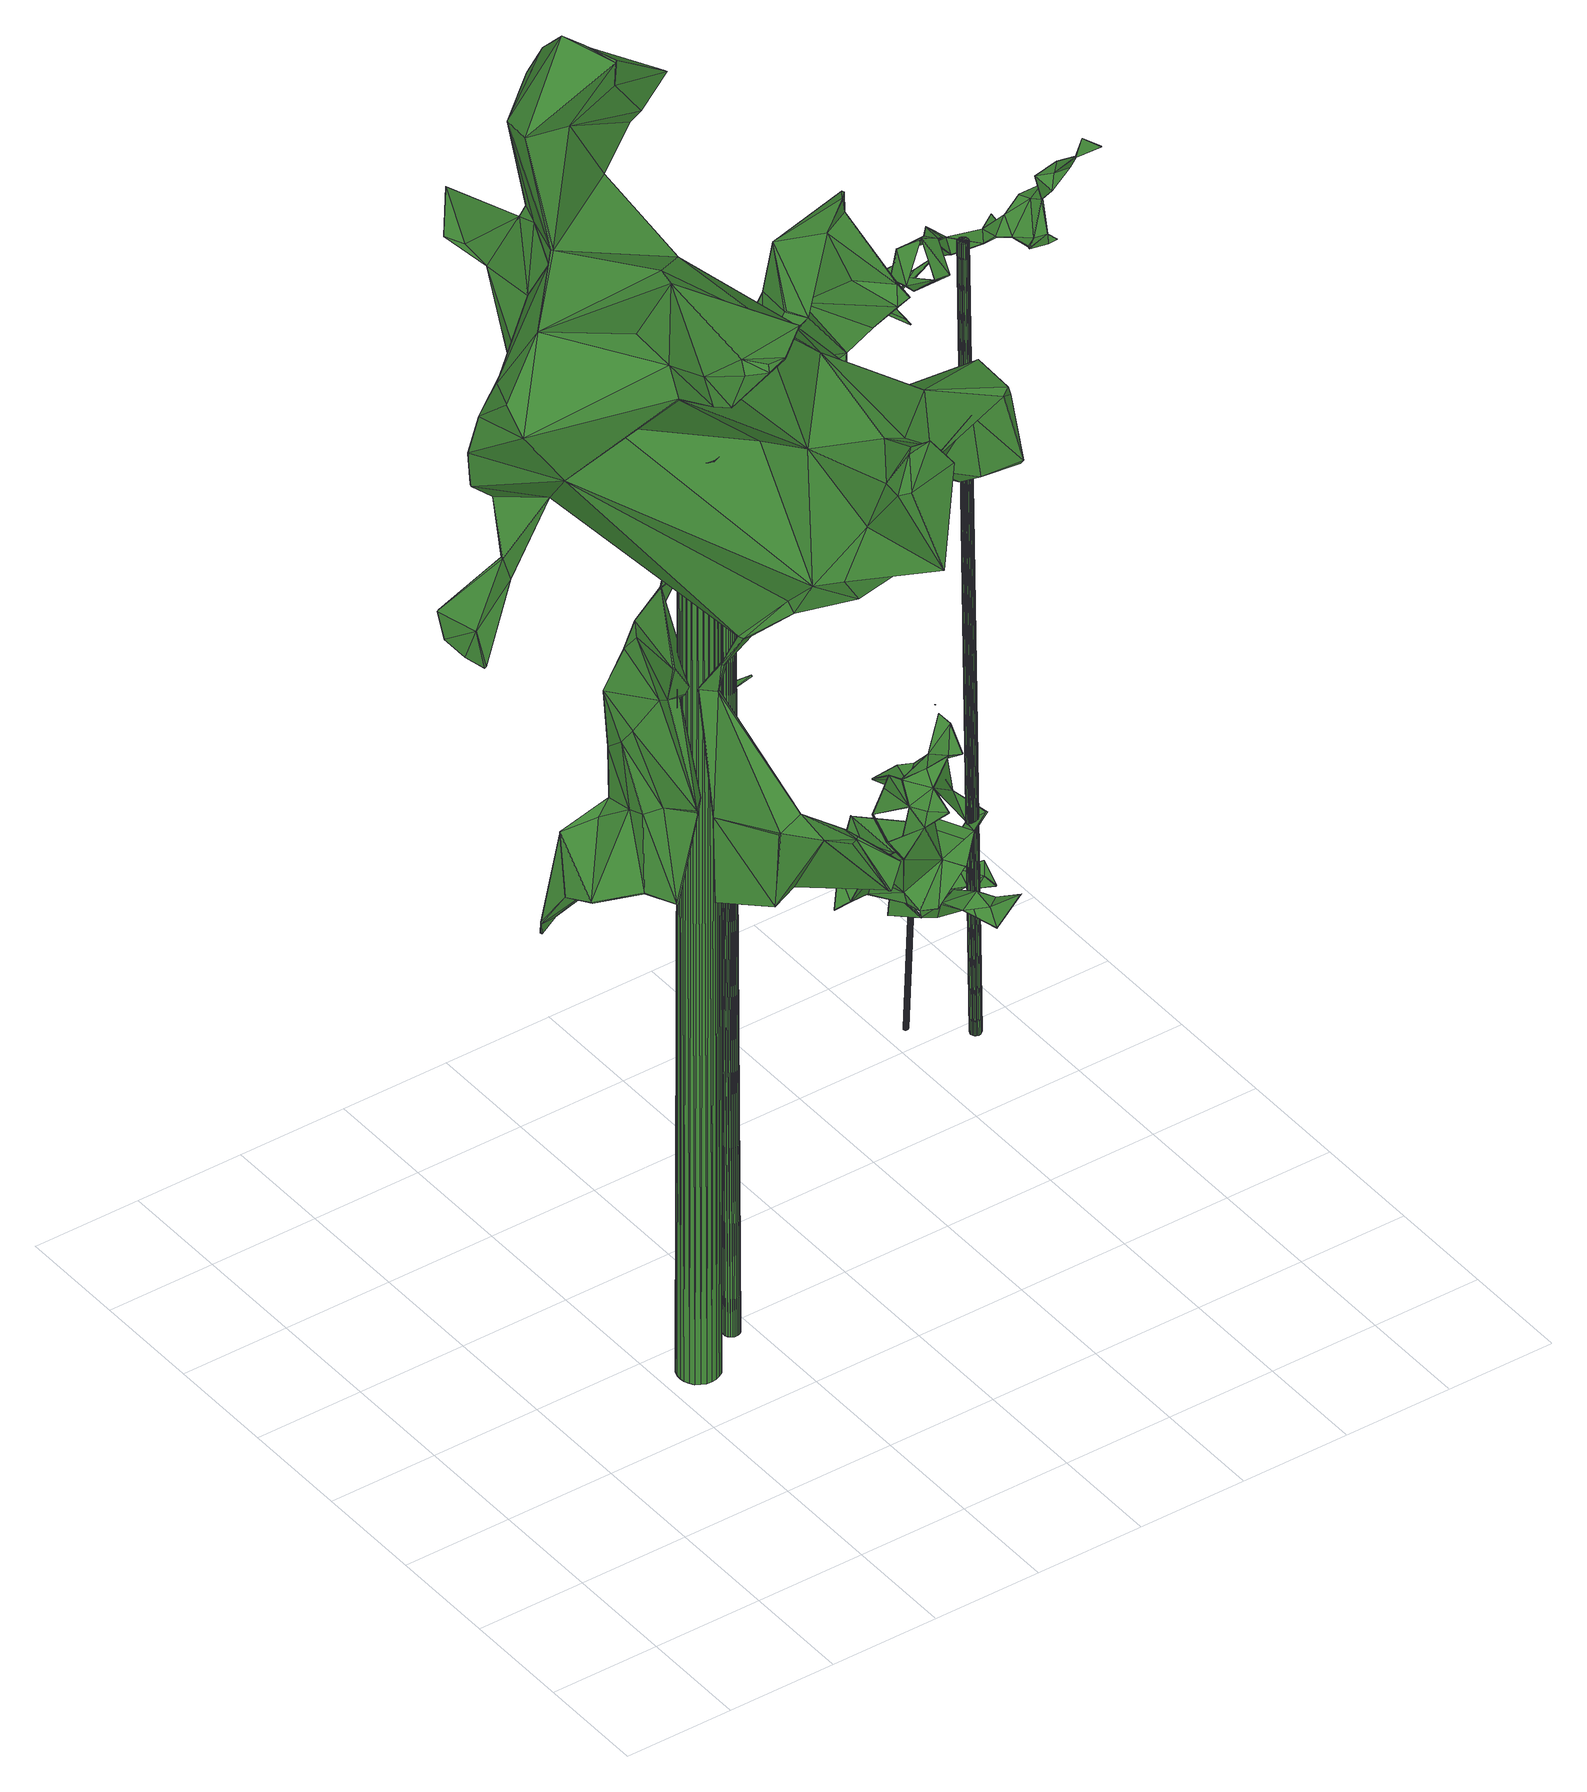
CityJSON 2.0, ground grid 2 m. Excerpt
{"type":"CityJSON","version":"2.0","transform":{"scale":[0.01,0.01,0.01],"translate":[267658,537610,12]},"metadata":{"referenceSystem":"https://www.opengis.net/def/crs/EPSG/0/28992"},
"CityObjects":{
"tree1":{"type":"SolitaryVegetationObject","attributes":{"gtid":28,"crown_width_m":7.69,"crown_median_z":31.18,"crown_r50_m":0.53,"crown_porosity":0.88,"trunk_H_m":18.5,"trunk_DBH_m":0.727,"trunk_radius_m":0.364,"trunk_base_height_m":12.68,"original_gtid":"30"},"geometry":[{"type":"Solid","lod":"3","boundaries":[[[[0,1,2]],[[3,4,5]],[[6,7,8]],[[6,8,9]],[[10,11,12]],[[13,14,15]],[[16,17,0]],[[18,19,20]],[[18,21,22]],[[23,24,25]],[[26,27,28]],[[28,29,30]],[[31,32,33]],[[34,35,36]],[[37,38,39]],[[40,41,42]],[[43,21,44]],[[45,46,47]],[[39,48,49]],[[26,50,27]],[[51,33,32]],[[52,53,54]],[[54,55,52]],[[50,56,57]],[[58,5,59]],[[60,61,62]],[[63,64,65]],[[66,45,67]],[[68,69,70]],[[45,71,67]],[[72,73,74]],[[75,76,77]],[[75,48,76]],[[32,31,78]],[[79,78,31]],[[80,81,76]],[[82,83,84]],[[82,84,85]],[[26,28,30]],[[28,27,57]],[[46,86,47]],[[3,82,4]],[[13,81,14]],[[87,88,48]],[[44,48,88]],[[18,60,21]],[[62,21,60]],[[89,90,91]],[[1,0,92]],[[43,44,88]],[[93,88,87]],[[93,43,88]],[[53,94,54]],[[74,92,72]],[[95,33,96]],[[97,98,99]],[[44,49,48]],[[60,18,20]],[[100,101,102]],[[56,102,101]],[[103,104,105]],[[62,49,21]],[[46,106,107]],[[45,47,71]],[[54,94,108]],[[109,110,84]],[[111,79,33]],[[112,113,114]],[[86,71,47]],[[115,116,117]],[[57,118,28]],[[42,10,119]],[[42,119,120]],[[26,121,122]],[[20,114,123]],[[4,82,85]],[[85,124,59]],[[0,17,92]],[[99,2,125]],[[99,16,2]],[[20,61,60]],[[0,2,16]],[[126,127,128]],[[126,128,111]],[[110,124,84]],[[85,84,124]],[[72,92,17]],[[94,129,130]],[[131,32,132]],[[27,50,57]],[[42,41,11]],[[46,45,133]],[[134,135,136]],[[115,113,105]],[[59,4,85]],[[5,4,59]],[[39,38,48]],[[66,7,137]],[[133,45,66]],[[138,105,139]],[[61,138,139]],[[29,121,26]],[[30,29,26]],[[6,9,140]],[[46,133,141]],[[46,141,106]],[[106,141,89]],[[133,66,141]],[[120,142,143]],[[17,23,72]],[[9,70,25]],[[15,75,13]],[[144,145,146]],[[58,147,5]],[[3,5,147]],[[7,66,67]],[[94,130,108]],[[7,90,137]],[[10,12,96]],[[148,64,134]],[[125,2,1]],[[122,50,26]],[[65,95,96]],[[24,142,120]],[[42,123,40]],[[87,22,93]],[[82,3,147]],[[44,21,49]],[[93,21,43]],[[22,21,93]],[[65,149,63]],[[40,63,41]],[[40,135,63]],[[121,68,70]],[[51,150,33]],[[135,134,64]],[[48,38,76]],[[120,138,42]],[[65,96,12]],[[135,64,63]],[[151,152,119]],[[65,12,149]],[[138,20,123]],[[138,123,42]],[[40,153,154]],[[113,154,153]],[[13,76,81]],[[72,23,73]],[[112,114,155]],[[13,77,76]],[[13,75,77]],[[150,156,151]],[[147,58,109]],[[86,46,107]],[[32,78,132]],[[84,83,147]],[[82,147,83]],[[42,58,10]],[[152,24,157]],[[158,6,156]],[[158,156,150]],[[121,70,122]],[[63,149,41]],[[129,159,73]],[[120,119,152]],[[40,160,135]],[[39,49,62]],[[20,138,61]],[[42,11,110]],[[89,91,106]],[[74,73,159]],[[99,98,16]],[[95,64,148]],[[64,95,65]],[[128,161,71]],[[140,156,6]],[[113,153,114]],[[100,69,68]],[[36,69,100]],[[117,162,154]],[[117,113,115]],[[117,154,113]],[[108,130,35]],[[10,96,119]],[[112,139,113]],[[139,105,113]],[[29,118,121]],[[111,95,148]],[[163,164,97]],[[148,136,127]],[[155,165,112]],[[11,166,110]],[[10,166,11]],[[167,1,159]],[[167,159,129]],[[52,168,53]],[[143,105,120]],[[138,120,105]],[[53,116,94]],[[129,94,116]],[[55,35,34]],[[79,158,78]],[[134,136,148]],[[141,137,89]],[[66,137,141]],[[149,12,11]],[[41,149,11]],[[84,147,109]],[[132,78,131]],[[97,125,167]],[[169,71,86]],[[86,6,169]],[[8,67,161]],[[67,8,7]],[[9,25,170]],[[125,97,99]],[[140,152,156]],[[42,109,58]],[[42,110,109]],[[87,171,22]],[[172,171,87]],[[173,103,143]],[[143,103,105]],[[55,34,52]],[[123,153,40]],[[24,170,25]],[[79,169,158]],[[135,160,174]],[[56,174,160]],[[73,175,130]],[[130,129,73]],[[70,69,25]],[[20,19,155]],[[155,19,165]],[[139,165,61]],[[112,165,139]],[[140,9,170]],[[140,170,24]],[[80,37,14]],[[81,80,14]],[[62,165,19]],[[62,37,39]],[[1,92,159]],[[74,159,92]],[[172,22,171]],[[8,176,9]],[[76,38,80]],[[106,91,107]],[[115,104,177]],[[71,161,67]],[[131,51,32]],[[1,167,125]],[[175,36,130]],[[168,52,34]],[[108,35,55]],[[123,114,153]],[[58,166,10]],[[17,178,23]],[[169,128,71]],[[79,128,169]],[[144,146,14]],[[111,128,79]],[[37,62,19]],[[172,37,19]],[[23,178,143]],[[16,178,17]],[[128,127,161]],[[126,111,127]],[[111,148,127]],[[8,161,136]],[[136,161,127]],[[57,101,118]],[[143,98,179]],[[98,178,16]],[[98,143,178]],[[137,90,89]],[[22,19,18]],[[172,19,22]],[[6,91,7]],[[90,7,91]],[[40,154,180]],[[86,91,6]],[[24,152,140]],[[61,165,62]],[[154,168,100]],[[115,177,116]],[[181,122,136]],[[150,119,33]],[[34,36,100]],[[100,168,34]],[[110,166,124]],[[31,33,79]],[[121,101,68]],[[108,55,54]],[[96,33,119]],[[56,101,57]],[[100,68,101]],[[50,122,174]],[[6,158,169]],[[107,91,86]],[[136,176,8]],[[136,122,176]],[[50,174,56]],[[181,136,174]],[[181,174,122]],[[9,176,70]],[[122,70,176]],[[144,75,145]],[[37,172,144]],[[37,144,14]],[[131,150,51]],[[151,119,150]],[[105,104,115]],[[100,102,182]],[[131,78,158]],[[154,182,180]],[[100,182,154]],[[36,35,130]],[[150,131,158]],[[175,69,36]],[[25,69,23]],[[73,23,69]],[[73,69,175]],[[180,182,102]],[[180,102,40]],[[23,142,24]],[[143,142,23]],[[104,164,177]],[[177,164,163]],[[168,154,162]],[[111,33,95]],[[151,156,152]],[[116,162,117]],[[168,162,53]],[[116,53,162]],[[135,174,136]],[[173,104,103]],[[101,121,118]],[[28,118,29]],[[20,155,114]],[[173,143,179]],[[15,145,75]],[[124,166,59]],[[59,166,58]],[[104,179,164]],[[98,164,179]],[[173,179,104]],[[163,183,177]],[[102,160,40]],[[56,160,102]],[[116,183,129]],[[177,183,116]],[[167,129,183]],[[167,183,97]],[[163,97,183]],[[120,157,24]],[[152,157,120]],[[98,97,164]],[[48,75,144]],[[48,144,87]],[[37,80,38]],[[87,144,172]],[[146,145,14]],[[15,14,145]],[[184,185,186]],[[184,186,187]],[[187,186,188]],[[187,188,189]],[[186,185,190]],[[186,190,188]],[[188,190,191]],[[188,191,189]],[[190,185,192]],[[190,192,191]],[[191,192,193]],[[191,193,189]],[[192,185,194]],[[192,194,193]],[[193,194,195]],[[193,195,189]],[[194,185,196]],[[194,196,195]],[[195,196,197]],[[195,197,189]],[[196,185,198]],[[196,198,197]],[[197,198,199]],[[197,199,189]],[[198,185,200]],[[198,200,199]],[[199,200,201]],[[199,201,189]],[[200,185,202]],[[200,202,201]],[[201,202,203]],[[201,203,189]],[[202,185,204]],[[202,204,203]],[[203,204,205]],[[203,205,189]],[[204,185,206]],[[204,206,205]],[[205,206,207]],[[205,207,189]],[[206,185,208]],[[206,208,207]],[[207,208,209]],[[207,209,189]],[[208,185,210]],[[208,210,209]],[[209,210,211]],[[209,211,189]],[[210,185,212]],[[210,212,211]],[[211,212,213]],[[211,213,189]],[[212,185,214]],[[212,214,213]],[[213,214,215]],[[213,215,189]],[[214,185,216]],[[214,216,215]],[[215,216,217]],[[215,217,189]],[[216,185,218]],[[216,218,217]],[[217,218,219]],[[217,219,189]],[[218,185,220]],[[218,220,219]],[[219,220,221]],[[219,221,189]],[[220,185,222]],[[220,222,221]],[[221,222,223]],[[221,223,189]],[[222,185,224]],[[222,224,223]],[[223,224,225]],[[223,225,189]],[[224,185,226]],[[224,226,225]],[[225,226,227]],[[225,227,189]],[[226,185,228]],[[226,228,227]],[[227,228,229]],[[227,229,189]],[[228,185,230]],[[228,230,229]],[[229,230,231]],[[229,231,189]],[[230,185,232]],[[230,232,231]],[[231,232,233]],[[231,233,189]],[[232,185,184]],[[232,184,233]],[[233,184,187]],[[233,187,189]]]]}]},
"tree2":{"type":"SolitaryVegetationObject","attributes":{"gtid":67,"crown_width_m":3.95,"crown_median_z":27.72,"crown_r50_m":0.296,"crown_porosity":0.9,"trunk_H_m":15.03,"trunk_DBH_m":0.302,"trunk_radius_m":0.151,"trunk_base_height_m":12.69,"original_gtid":"69"},"geometry":[{"type":"Solid","lod":"3","boundaries":[[[[234,235,236]],[[237,238,239]],[[240,241,242]],[[243,244,245]],[[246,247,248]],[[249,250,251]],[[234,236,252]],[[253,254,255]],[[256,257,258]],[[237,239,259]],[[260,261,262]],[[263,243,264]],[[264,258,265]],[[238,237,259]],[[266,238,259]],[[267,268,269]],[[257,270,265]],[[271,265,270]],[[272,234,273]],[[272,246,234]],[[259,273,266]],[[234,266,273]],[[274,275,276]],[[277,278,279]],[[280,281,240]],[[282,283,284]],[[249,285,270]],[[286,255,287]],[[288,289,290]],[[291,292,293]],[[234,294,266]],[[239,238,295]],[[234,252,294]],[[263,264,265]],[[275,296,276]],[[255,286,297]],[[255,297,298]],[[299,300,301]],[[280,302,281]],[[269,303,267]],[[301,300,304]],[[305,306,307]],[[306,308,307]],[[239,295,309]],[[310,291,311]],[[304,287,301]],[[312,268,267]],[[313,291,310]],[[314,315,316]],[[254,317,299]],[[263,265,271]],[[277,279,316]],[[294,318,266]],[[284,319,320]],[[321,322,323]],[[274,276,282]],[[282,276,296]],[[324,293,325]],[[325,304,242]],[[257,256,250]],[[306,326,308]],[[308,326,327]],[[328,316,279]],[[329,330,331]],[[318,332,268]],[[292,333,315]],[[316,315,333]],[[285,263,271]],[[311,291,293]],[[248,334,335]],[[301,287,299]],[[240,336,241]],[[314,316,328]],[[328,253,314]],[[337,338,310]],[[339,310,338]],[[339,313,310]],[[272,273,340]],[[341,241,339]],[[243,342,327]],[[341,338,337]],[[339,338,341]],[[324,311,293]],[[310,311,337]],[[311,341,337]],[[241,313,339]],[[292,291,313]],[[241,336,313]],[[343,344,345]],[[262,345,344]],[[345,346,343]],[[319,309,320]],[[347,239,340]],[[295,274,348]],[[295,348,349]],[[239,309,319]],[[239,319,340]],[[340,319,284]],[[340,284,283]],[[350,351,352]],[[288,352,351]],[[290,260,344]],[[262,344,260]],[[353,277,354]],[[238,355,356]],[[254,357,317]],[[358,357,254]],[[325,293,292]],[[316,354,277]],[[330,317,357]],[[330,357,331]],[[359,360,361]],[[326,350,352]],[[362,330,261]],[[363,361,364]],[[365,281,333]],[[332,318,294]],[[332,294,252]],[[282,366,283]],[[258,251,256]],[[256,251,250]],[[258,264,251]],[[367,335,368]],[[258,257,265]],[[286,287,304]],[[325,292,286]],[[325,286,304]],[[253,369,370]],[[371,253,372]],[[364,371,373]],[[284,348,282]],[[346,345,322]],[[323,322,345]],[[349,348,320]],[[371,374,253]],[[336,333,313]],[[365,333,336]],[[282,348,274]],[[245,375,350]],[[347,340,273]],[[376,296,275]],[[296,377,366]],[[296,366,282]],[[378,243,334]],[[378,334,248]],[[285,307,263]],[[335,367,236]],[[353,379,277]],[[247,380,377]],[[366,377,380]],[[364,361,371]],[[249,307,285]],[[307,249,264]],[[251,264,249]],[[377,296,376]],[[352,290,344]],[[352,344,343]],[[305,307,264]],[[271,270,285]],[[257,250,270]],[[270,250,249]],[[350,306,305]],[[381,359,361]],[[328,279,278]],[[328,278,289]],[[261,260,362]],[[246,235,234]],[[381,361,363]],[[372,373,371]],[[381,373,372]],[[363,373,381]],[[362,260,278]],[[315,314,382]],[[321,383,332]],[[371,361,360]],[[253,384,314]],[[358,331,357]],[[272,283,380]],[[272,340,283]],[[356,275,385]],[[356,385,295]],[[350,326,306]],[[266,318,386]],[[349,309,295]],[[243,245,305]],[[305,245,350]],[[329,261,330]],[[381,372,359]],[[253,359,372]],[[360,374,371]],[[317,330,379]],[[327,326,343]],[[352,343,326]],[[366,380,283]],[[277,379,278]],[[316,281,354]],[[308,263,307]],[[364,373,363]],[[266,386,238]],[[308,342,263]],[[263,342,243]],[[288,290,352]],[[312,355,386]],[[318,312,386]],[[300,302,280]],[[304,280,242]],[[300,280,304]],[[240,242,280]],[[382,384,370]],[[359,370,384]],[[311,387,341]],[[382,314,384]],[[382,370,298]],[[243,305,264]],[[351,262,288]],[[269,378,303]],[[243,378,244]],[[383,269,268]],[[383,268,332]],[[313,333,292]],[[298,292,382]],[[315,382,292]],[[260,290,278]],[[325,242,387]],[[325,387,324]],[[320,309,349]],[[278,290,289]],[[253,370,359]],[[288,331,358]],[[377,376,247]],[[247,376,355]],[[238,386,355]],[[316,333,281]],[[288,358,289]],[[244,378,269]],[[321,367,322]],[[248,335,235]],[[248,235,246]],[[317,379,353]],[[321,323,245]],[[380,246,272]],[[246,380,247]],[[299,287,255]],[[299,255,254]],[[239,273,259]],[[239,347,273]],[[350,375,351]],[[376,275,356]],[[376,356,355]],[[359,384,360]],[[241,341,387]],[[241,387,242]],[[235,335,236]],[[311,324,387]],[[327,367,368]],[[236,367,321]],[[236,321,252]],[[321,332,252]],[[320,348,284]],[[327,342,308]],[[312,267,355]],[[331,262,329]],[[327,368,243]],[[295,238,356]],[[346,322,367]],[[327,346,367]],[[343,346,327]],[[360,384,374]],[[244,269,383]],[[244,383,245]],[[321,245,383]],[[253,374,384]],[[328,289,358]],[[328,358,253]],[[329,262,261]],[[274,385,275]],[[295,385,274]],[[368,334,243]],[[368,335,334]],[[288,262,331]],[[375,345,262]],[[351,375,262]],[[253,358,254]],[[365,240,281]],[[365,336,240]],[[255,369,253]],[[354,281,302]],[[247,355,388]],[[248,247,388]],[[267,388,355]],[[267,303,388]],[[378,248,388]],[[378,388,303]],[[312,318,268]],[[292,297,286]],[[292,298,297]],[[353,389,317]],[[317,389,299]],[[245,323,375]],[[345,375,323]],[[353,354,389]],[[302,389,354]],[[302,300,389]],[[299,389,300]],[[330,362,379]],[[278,379,362]],[[298,369,255]],[[370,369,298]],[[390,391,392]],[[390,392,393]],[[393,392,394]],[[393,394,395]],[[392,391,396]],[[392,396,394]],[[394,396,397]],[[394,397,395]],[[396,391,398]],[[396,398,397]],[[397,398,399]],[[397,399,395]],[[398,391,400]],[[398,400,399]],[[399,400,401]],[[399,401,395]],[[400,391,402]],[[400,402,401]],[[401,402,403]],[[401,403,395]],[[402,391,404]],[[402,404,403]],[[403,404,405]],[[403,405,395]],[[404,391,406]],[[404,406,405]],[[405,406,407]],[[405,407,395]],[[406,391,408]],[[406,408,407]],[[407,408,409]],[[407,409,395]],[[408,391,410]],[[408,410,409]],[[409,410,411]],[[409,411,395]],[[410,391,412]],[[410,412,411]],[[411,412,413]],[[411,413,395]],[[412,391,414]],[[412,414,413]],[[413,414,415]],[[413,415,395]],[[414,391,416]],[[414,416,415]],[[415,416,417]],[[415,417,395]],[[416,391,418]],[[416,418,417]],[[417,418,419]],[[417,419,395]],[[418,391,420]],[[418,420,419]],[[419,420,421]],[[419,421,395]],[[420,391,422]],[[420,422,421]],[[421,422,423]],[[421,423,395]],[[422,391,424]],[[422,424,423]],[[423,424,425]],[[423,425,395]],[[424,391,426]],[[424,426,425]],[[425,426,427]],[[425,427,395]],[[426,391,428]],[[426,428,427]],[[427,428,429]],[[427,429,395]],[[428,391,430]],[[428,430,429]],[[429,430,431]],[[429,431,395]],[[430,391,432]],[[430,432,431]],[[431,432,433]],[[431,433,395]],[[432,391,434]],[[432,434,433]],[[433,434,435]],[[433,435,395]],[[434,391,436]],[[434,436,435]],[[435,436,437]],[[435,437,395]],[[436,391,438]],[[436,438,437]],[[437,438,439]],[[437,439,395]],[[438,391,390]],[[438,390,439]],[[439,390,393]],[[439,393,395]]]]}]},
"tree3":{"type":"SolitaryVegetationObject","attributes":{"gtid":537,"crown_width_m":3.03,"crown_median_z":15.98,"crown_r50_m":0.208,"crown_porosity":0.947,"trunk_H_m":3.64,"trunk_DBH_m":0.0837,"trunk_radius_m":0.0419,"trunk_base_height_m":12.34,"original_gtid":"607"},"geometry":[{"type":"Solid","lod":"3","boundaries":[[[[440,441,442]],[[443,444,445]],[[446,447,448]],[[449,450,451]],[[452,453,451]],[[440,454,455]],[[456,454,440]],[[457,458,459]],[[459,460,457]],[[461,462,463]],[[443,445,464]],[[465,466,467]],[[468,467,466]],[[468,465,467]],[[469,470,471]],[[472,441,473]],[[474,475,476]],[[477,478,479]],[[480,450,449]],[[470,481,482]],[[465,468,466]],[[452,447,483]],[[484,485,486]],[[487,485,484]],[[480,488,489]],[[440,490,491]],[[476,475,492]],[[493,494,495]],[[496,497,498]],[[491,490,499]],[[500,501,502]],[[503,504,460]],[[443,505,491]],[[506,507,508]],[[509,510,511]],[[512,495,494]],[[450,513,451]],[[513,452,451]],[[472,442,441]],[[458,514,515]],[[516,517,518]],[[518,519,516]],[[506,520,521]],[[522,523,524]],[[497,525,526]],[[527,528,529]],[[491,507,530]],[[491,530,440]],[[531,532,500]],[[533,534,535]],[[488,536,489]],[[537,451,453]],[[538,539,540]],[[541,540,539]],[[510,542,448]],[[543,494,544]],[[469,545,526]],[[471,545,469]],[[458,503,460]],[[458,460,459]],[[503,458,515]],[[501,500,532]],[[523,546,547]],[[457,548,532]],[[548,457,549]],[[457,550,549]],[[551,552,499]],[[553,501,547]],[[503,515,554]],[[555,556,557]],[[546,487,547]],[[476,509,558]],[[559,560,561]],[[508,561,560]],[[562,563,530]],[[564,493,565]],[[460,504,457]],[[514,531,500]],[[566,567,568]],[[538,569,519]],[[495,519,569]],[[440,455,441]],[[464,445,562]],[[509,476,492]],[[570,571,464]],[[506,508,520]],[[533,535,455]],[[454,533,455]],[[505,572,507]],[[551,442,573]],[[440,442,551]],[[528,527,574]],[[551,575,552]],[[522,576,577]],[[506,578,507]],[[506,579,578]],[[577,529,528]],[[443,562,444]],[[452,513,447]],[[580,581,582]],[[583,584,484]],[[488,449,562]],[[488,562,445]],[[445,536,488]],[[551,490,440]],[[486,585,586]],[[506,521,579]],[[444,587,588]],[[577,528,546]],[[512,471,495]],[[492,564,541]],[[454,575,551]],[[454,551,533]],[[589,590,536]],[[589,536,445]],[[455,535,591]],[[592,562,567]],[[562,449,567]],[[551,573,534]],[[534,533,551]],[[499,593,594]],[[546,528,574]],[[595,596,512]],[[518,448,542]],[[492,518,542]],[[494,543,597]],[[519,495,527]],[[493,569,538]],[[495,569,493]],[[472,573,442]],[[544,494,493]],[[552,597,588]],[[597,575,588]],[[471,512,598]],[[525,582,526]],[[525,580,582]],[[469,526,582]],[[448,447,513]],[[492,542,509]],[[599,565,540]],[[492,475,600]],[[598,498,545]],[[598,545,471]],[[521,601,579]],[[602,590,589]],[[602,589,594]],[[603,524,604]],[[491,499,594]],[[440,530,456]],[[559,601,521]],[[513,564,448]],[[566,477,567]],[[551,499,490]],[[574,527,605]],[[479,463,483]],[[575,597,498]],[[521,520,560]],[[560,559,521]],[[508,560,520]],[[556,504,554]],[[556,555,504]],[[606,566,568]],[[519,539,538]],[[554,502,556]],[[503,554,504]],[[516,527,529]],[[575,598,552]],[[513,493,564]],[[513,544,493]],[[446,479,483]],[[471,470,482]],[[607,605,527]],[[582,470,469]],[[608,574,605]],[[609,581,556]],[[609,556,502]],[[556,581,580]],[[532,603,501]],[[607,608,605]],[[480,489,513]],[[583,486,586]],[[564,600,610]],[[508,507,572]],[[572,561,508]],[[448,610,510]],[[479,584,568]],[[454,456,575]],[[518,517,446]],[[504,555,611]],[[612,502,613]],[[597,614,567]],[[525,557,580]],[[492,539,519]],[[608,613,553]],[[613,502,501]],[[482,502,612]],[[517,608,487]],[[573,472,534]],[[541,539,492]],[[615,591,535]],[[597,567,496]],[[482,517,487]],[[510,610,511]],[[479,568,461]],[[496,477,479]],[[583,484,486]],[[594,593,602]],[[483,463,537]],[[463,451,537]],[[449,451,463]],[[591,615,473]],[[550,616,583]],[[616,611,583]],[[578,617,618]],[[598,575,498]],[[619,620,568]],[[572,505,571]],[[572,571,570]],[[608,607,471]],[[482,612,608]],[[509,511,558]],[[608,612,613]],[[496,479,621]],[[621,479,446]],[[482,446,517]],[[482,621,446]],[[482,608,471]],[[482,496,621]],[[489,544,513]],[[489,543,544]],[[480,513,450]],[[555,557,606]],[[588,589,444]],[[445,444,589]],[[456,588,575]],[[480,449,488]],[[516,519,527]],[[549,550,583]],[[585,486,485]],[[585,485,487]],[[456,530,563]],[[552,588,593]],[[593,499,552]],[[543,593,588]],[[602,593,543]],[[600,511,610]],[[448,564,610]],[[519,518,492]],[[600,558,511]],[[474,558,600]],[[474,476,558]],[[599,541,564]],[[600,475,474]],[[538,565,493]],[[492,600,564]],[[479,461,463]],[[599,540,541]],[[566,557,622]],[[538,540,565]],[[566,606,557]],[[463,462,449]],[[444,562,587]],[[449,461,567]],[[568,567,461]],[[461,449,462]],[[482,478,623]],[[507,618,530]],[[578,618,507]],[[562,530,618]],[[464,618,617]],[[562,618,464]],[[524,586,585]],[[524,585,522]],[[547,603,604]],[[547,604,523]],[[606,620,555]],[[505,507,491]],[[510,509,542]],[[518,446,448]],[[584,479,624]],[[623,477,622]],[[597,587,592]],[[514,458,531]],[[622,477,566]],[[496,567,477]],[[549,583,586]],[[617,570,464]],[[504,611,616]],[[588,563,594]],[[491,563,443]],[[594,563,491]],[[563,588,456]],[[555,620,611]],[[611,620,619]],[[496,498,597]],[[457,532,531]],[[543,587,597]],[[487,484,482]],[[482,625,502]],[[512,596,598]],[[568,620,606]],[[595,552,596]],[[623,625,482]],[[524,548,586]],[[496,482,481]],[[549,586,548]],[[504,616,457]],[[457,616,550]],[[619,584,583]],[[568,584,619]],[[487,576,522]],[[487,546,576]],[[585,487,522]],[[471,607,495]],[[495,607,527]],[[517,516,608]],[[464,571,443]],[[564,565,599]],[[457,531,458]],[[552,598,596]],[[583,611,619]],[[443,563,562]],[[522,577,546]],[[522,546,523]],[[534,472,473]],[[535,534,473]],[[455,591,473]],[[535,473,615]],[[608,547,487]],[[537,452,483]],[[537,453,452]],[[584,624,484]],[[500,626,514]],[[613,501,553]],[[553,547,608]],[[496,481,497]],[[497,481,525]],[[548,603,532]],[[548,524,603]],[[594,589,588]],[[603,547,501]],[[500,502,554]],[[556,580,557]],[[592,614,597]],[[562,592,587]],[[543,588,587]],[[592,567,614]],[[623,557,625]],[[609,557,525]],[[502,557,609]],[[625,557,502]],[[623,622,557]],[[523,604,524]],[[581,470,582]],[[609,470,581]],[[470,609,525]],[[597,552,595]],[[597,595,494]],[[595,512,494]],[[514,626,515]],[[515,626,554]],[[500,554,626]],[[470,525,481]],[[526,545,497]],[[498,497,545]],[[443,571,505]],[[455,473,441]],[[561,572,570]],[[576,529,577]],[[576,546,529]],[[546,574,529]],[[516,529,608]],[[608,529,574]],[[561,627,559]],[[570,627,561]],[[627,570,617]],[[617,578,627]],[[483,447,446]],[[602,536,590]],[[543,536,602]],[[489,536,543]],[[578,601,627]],[[578,579,601]],[[559,627,601]],[[623,478,477]],[[624,479,478]],[[624,478,484]],[[484,478,482]],[[628,629,630]],[[628,630,631]],[[631,630,632]],[[631,632,633]],[[630,629,634]],[[630,634,632]],[[632,634,635]],[[632,635,633]],[[634,629,636]],[[634,636,635]],[[635,636,637]],[[635,637,633]],[[636,629,638]],[[636,638,637]],[[637,638,639]],[[637,639,633]],[[638,629,640]],[[638,640,639]],[[639,640,641]],[[639,641,633]],[[640,629,642]],[[640,642,641]],[[641,642,643]],[[641,643,633]],[[642,629,644]],[[642,644,643]],[[643,644,645]],[[643,645,633]],[[644,629,646]],[[644,646,645]],[[645,646,647]],[[645,647,633]],[[646,629,648]],[[646,648,647]],[[647,648,649]],[[647,649,633]],[[648,629,650]],[[648,650,649]],[[649,650,651]],[[649,651,633]],[[650,629,652]],[[650,652,651]],[[651,652,653]],[[651,653,633]],[[652,629,654]],[[652,654,653]],[[653,654,655]],[[653,655,633]],[[654,629,656]],[[654,656,655]],[[655,656,657]],[[655,657,633]],[[656,629,658]],[[656,658,657]],[[657,658,659]],[[657,659,633]],[[658,629,660]],[[658,660,659]],[[659,660,661]],[[659,661,633]],[[660,629,662]],[[660,662,661]],[[661,662,663]],[[661,663,633]],[[662,629,664]],[[662,664,663]],[[663,664,665]],[[663,665,633]],[[664,629,666]],[[664,666,665]],[[665,666,667]],[[665,667,633]],[[666,629,668]],[[666,668,667]],[[667,668,669]],[[667,669,633]],[[668,629,670]],[[668,670,669]],[[669,670,671]],[[669,671,633]],[[670,629,672]],[[670,672,671]],[[671,672,673]],[[671,673,633]],[[672,629,674]],[[672,674,673]],[[673,674,675]],[[673,675,633]],[[674,629,676]],[[674,676,675]],[[675,676,677]],[[675,677,633]],[[676,629,628]],[[676,628,677]],[[677,628,631]],[[677,631,633]]]]}]},
"tree4":{"type":"SolitaryVegetationObject","attributes":{"gtid":173,"crown_width_m":2.54,"crown_median_z":28.18,"crown_r50_m":0.162,"crown_porosity":0.962,"trunk_H_m":16.05,"trunk_DBH_m":0.195,"trunk_radius_m":0.0975,"trunk_base_height_m":12.13,"original_gtid":"189"},"geometry":[{"type":"Solid","lod":"3","boundaries":[[[[678,679,680]],[[681,682,683]],[[684,685,686]],[[687,688,685]],[[689,690,691]],[[692,693,694]],[[695,685,696]],[[697,685,695]],[[687,685,697]],[[698,699,700]],[[701,699,698]],[[702,703,704]],[[701,698,693]],[[705,706,707]],[[708,709,692]],[[678,710,711]],[[712,713,714]],[[697,688,714]],[[715,716,717]],[[718,719,691]],[[692,694,720]],[[707,721,705]],[[681,722,723]],[[694,709,720]],[[724,694,693]],[[725,726,727]],[[728,727,726]],[[702,722,681]],[[719,729,689]],[[730,718,731]],[[691,731,718]],[[715,732,723]],[[733,734,735]],[[727,712,725]],[[736,709,708]],[[705,737,738]],[[710,678,739]],[[719,690,729]],[[740,729,735]],[[740,735,741]],[[742,688,695]],[[736,708,720]],[[720,708,692]],[[685,688,686]],[[691,690,731]],[[696,737,705]],[[743,744,734]],[[694,745,709]],[[741,746,740]],[[699,682,700]],[[717,742,747]],[[717,747,711]],[[718,730,719]],[[693,748,701]],[[693,698,749]],[[719,689,691]],[[746,741,735]],[[750,686,688]],[[750,688,751]],[[734,733,752]],[[753,752,754]],[[734,752,743]],[[753,743,752]],[[723,739,678]],[[720,709,736]],[[755,756,757]],[[758,748,759]],[[760,711,710]],[[696,721,707]],[[758,700,682]],[[747,761,711]],[[737,762,738]],[[749,724,693]],[[680,679,761]],[[703,763,764]],[[757,756,748]],[[700,749,698]],[[715,717,711]],[[715,711,760]],[[692,748,693]],[[697,695,688]],[[716,680,765]],[[747,706,761]],[[751,742,717]],[[682,766,758]],[[725,712,767]],[[696,762,737]],[[696,705,721]],[[768,703,764]],[[707,706,769]],[[747,769,706]],[[710,739,770]],[[714,713,697]],[[740,771,729]],[[744,729,771]],[[728,712,727]],[[772,767,773]],[[767,714,773]],[[703,766,763]],[[768,739,704]],[[714,767,712]],[[728,772,712]],[[735,771,746]],[[715,723,680]],[[715,680,716]],[[750,751,717]],[[758,774,748]],[[750,717,716]],[[687,713,773]],[[772,773,713]],[[735,734,771]],[[744,771,734]],[[746,771,740]],[[758,775,745]],[[767,776,725]],[[726,776,728]],[[725,776,726]],[[772,776,767]],[[728,776,772]],[[761,765,680]],[[761,738,765]],[[762,777,738]],[[710,770,760]],[[732,770,739]],[[712,772,713]],[[711,679,678]],[[761,679,711]],[[678,680,723]],[[695,769,742]],[[696,769,695]],[[707,769,696]],[[738,777,765]],[[715,760,770]],[[715,770,732]],[[742,769,747]],[[752,778,768]],[[743,753,768]],[[768,778,743]],[[739,768,753]],[[754,752,768]],[[775,759,709]],[[703,702,759]],[[732,681,723]],[[709,748,692]],[[763,681,732]],[[683,755,702]],[[778,744,743]],[[752,744,778]],[[729,744,689]],[[689,744,735]],[[733,744,752]],[[735,744,733]],[[681,683,702]],[[714,688,773]],[[751,688,742]],[[773,688,687]],[[777,762,684]],[[696,684,762]],[[685,684,696]],[[777,684,765]],[[705,761,706]],[[754,732,739]],[[754,739,753]],[[754,768,764]],[[768,704,703]],[[732,754,764]],[[732,764,763]],[[709,745,775]],[[759,755,758]],[[758,766,775]],[[697,713,687]],[[724,745,694]],[[755,699,756]],[[759,702,755]],[[699,701,756]],[[699,755,682]],[[683,682,755]],[[763,766,681]],[[682,681,766]],[[758,745,724]],[[701,748,756]],[[700,757,749]],[[758,757,700]],[[749,757,724]],[[755,757,758]],[[748,709,759]],[[759,775,766]],[[759,766,703]],[[735,729,690]],[[735,690,689]],[[705,779,761]],[[738,761,779]],[[738,779,705]],[[719,730,690]],[[731,690,730]],[[684,686,765]],[[716,765,686]],[[716,686,750]],[[724,774,758]],[[702,704,722]],[[723,722,704]],[[723,704,739]],[[757,748,774]],[[724,757,774]],[[780,781,782]],[[780,782,783]],[[783,782,784]],[[783,784,785]],[[782,781,786]],[[782,786,784]],[[784,786,787]],[[784,787,785]],[[786,781,788]],[[786,788,787]],[[787,788,789]],[[787,789,785]],[[788,781,790]],[[788,790,789]],[[789,790,791]],[[789,791,785]],[[790,781,792]],[[790,792,791]],[[791,792,793]],[[791,793,785]],[[792,781,794]],[[792,794,793]],[[793,794,795]],[[793,795,785]],[[794,781,796]],[[794,796,795]],[[795,796,797]],[[795,797,785]],[[796,781,798]],[[796,798,797]],[[797,798,799]],[[797,799,785]],[[798,781,800]],[[798,800,799]],[[799,800,801]],[[799,801,785]],[[800,781,802]],[[800,802,801]],[[801,802,803]],[[801,803,785]],[[802,781,804]],[[802,804,803]],[[803,804,805]],[[803,805,785]],[[804,781,806]],[[804,806,805]],[[805,806,807]],[[805,807,785]],[[806,781,808]],[[806,808,807]],[[807,808,809]],[[807,809,785]],[[808,781,810]],[[808,810,809]],[[809,810,811]],[[809,811,785]],[[810,781,812]],[[810,812,811]],[[811,812,813]],[[811,813,785]],[[812,781,814]],[[812,814,813]],[[813,814,815]],[[813,815,785]],[[814,781,816]],[[814,816,815]],[[815,816,817]],[[815,817,785]],[[816,781,818]],[[816,818,817]],[[817,818,819]],[[817,819,785]],[[818,781,820]],[[818,820,819]],[[819,820,821]],[[819,821,785]],[[820,781,822]],[[820,822,821]],[[821,822,823]],[[821,823,785]],[[822,781,824]],[[822,824,823]],[[823,824,825]],[[823,825,785]],[[824,781,826]],[[824,826,825]],[[825,826,827]],[[825,827,785]],[[826,781,828]],[[826,828,827]],[[827,828,829]],[[827,829,785]],[[828,781,780]],[[828,780,829]],[[829,780,783]],[[829,783,785]]]]}]}
},
"vertices":[
[931,305,1776],[914,275,1804],[928,302,1774],[132,694,1502],[119,732,1520],[153,719,1568],[450,764,2282],[354,724,2449],[283,671,2265],[434,543,2264],[240,706,1797],[196,714,1782],[228,730,1830],[531,76,1301],[471,111,1351],[496,52,1273],[869,366,1774],[894,369,1866],[398,438,1477],[421,416,1476],[418,404,1540],[390,381,1262],[385,380,1262],[755,429,1914],[568,518,2034],[615,489,2084],[354,260,2276],[353,249,2250],[383,224,2259],[427,242,2258],[389,235,2266],[299,932,2103],[288,974,2096],[304,879,2090],[538,124,2029],[577,113,2091],[607,225,2022],[458,245,1322],[471,217,1300],[440,299,1269],[173,487,1969],[94,630,1903],[251,636,1804],[410,385,1094],[453,352,1113],[360,754,2608],[414,836,2526],[382,836,2522],[471,280,1146],[419,357,1261],[329,327,2210],[313,906,2087],[522,70,2045],[578,23,1900],[535,51,2058],[565,100,2090],[335,309,2158],[344,273,2175],[210,686,1629],[116,748,1569],[402,441,1477],[438,416,1541],[425,420,1476],[76,614,1989],[97,614,2053],[232,710,1969],[415,685,2573],[267,724,2465],[480,384,2216],[623,421,2063],[481,385,2221],[285,798,2442],[900,378,1948],[769,342,1970],[890,283,1958],[497,57,1271],[515,117,1311],[530,78,1298],[338,1037,2133],[326,822,2217],[486,166,1329],[475,113,1352],[128,693,1502],[135,650,1505],[130,666,1571],[114,731,1521],[359,848,2475],[429,273,1130],[451,349,1110],[553,737,2458],[501,735,2404],[490,750,2377],[913,308,1916],[384,373,1096],[633,72,2059],[257,741,2036],[263,728,1907],[787,336,1803],[744,390,1798],[830,333,1762],[536,334,1964],[389,335,2145],[342,412,2103],[472,307,1729],[519,256,1773],[470,361,1652],[552,742,2458],[505,761,2410],[589,76,2121],[208,682,1630],[188,676,1684],[294,755,2115],[448,363,1609],[464,270,1707],[419,345,1628],[539,210,1742],[597,98,1875],[527,183,1763],[427,243,2253],[311,712,1934],[507,504,1874],[487,288,2265],[352,448,2310],[416,355,1628],[111,746,1569],[856,310,1775],[306,712,2198],[275,672,2240],[324,779,2233],[659,172,1983],[657,172,2019],[411,932,2085],[341,1039,2130],[389,735,2589],[88,526,2137],[84,475,2104],[178,567,2216],[424,700,2514],[453,373,1648],[458,368,1615],[373,565,2163],[419,688,2574],[591,443,1878],[699,438,1816],[459,182,1309],[493,55,1273],[471,123,1334],[139,652,1504],[128,608,2109],[94,633,1906],[351,882,2083],[299,754,2113],[335,612,2067],[465,288,1720],[471,230,1784],[422,401,1538],[330,753,2189],[336,529,2035],[375,907,2115],[881,283,1943],[340,411,2106],[281,675,2264],[499,184,1810],[611,352,1943],[711,411,1822],[438,412,1540],[189,681,1684],[836,307,1910],[533,169,1914],[336,818,2237],[597,477,2063],[434,271,1274],[417,242,1304],[589,440,1876],[336,431,2163],[645,223,2007],[365,493,2301],[559,204,1852],[756,420,1836],[709,417,1814],[309,550,1976],[324,503,2185],[519,440,1920],[602,189,1913],[461,475,68],[425,475,68],[460,484,68],[469,480,1918],[468,489,1918],[433,480,1918],[457,493,68],[464,498,1918],[451,501,68],[458,506,1918],[443,507,68],[451,511,1918],[434,510,68],[442,515,1918],[425,511,68],[433,516,1918],[415,510,68],[423,515,1918],[407,506,68],[414,511,1918],[399,501,68],[407,505,1918],[393,493,68],[401,498,1918],[390,484,68],[397,489,1918],[389,475,68],[396,480,1918],[390,466,68],[397,470,1918],[394,457,68],[401,461,1918],[399,449,68],[407,454,1918],[407,444,68],[415,448,1918],[416,440,68],[423,445,1918],[425,439,68],[433,443,1918],[434,440,68],[442,445,1918],[443,444,68],[451,448,1918],[451,449,68],[458,454,1918],[457,457,68],[464,462,1918],[460,466,68],[468,470,1918],
[545,576,1953],[598,553,1862],[504,568,1839],[613,498,2101],[637,473,2092],[670,614,2140],[265,543,1042],[258,603,1016],[267,542,1039],[659,566,1649],[620,470,1765],[540,507,1700],[651,546,1900],[739,525,1943],[670,467,1807],[807,568,1545],[869,542,1517],[851,531,1542],[493,556,1854],[462,575,1297],[400,435,1259],[367,493,1217],[871,539,1519],[894,584,1527],[851,546,1560],[611,500,2099],[392,601,1514],[358,450,1528],[428,580,1576],[710,607,1613],[774,540,1643],[808,620,1653],[574,511,2012],[660,432,1827],[583,527,1861],[625,424,1798],[891,586,1526],[806,623,1652],[661,571,2039],[637,596,2067],[849,527,2027],[831,500,2007],[860,508,2007],[352,631,1371],[382,617,1452],[354,633,1371],[326,484,1070],[347,554,1184],[854,541,2027],[795,576,2031],[802,606,2147],[769,606,1608],[361,465,1074],[361,449,1076],[417,588,1497],[385,618,1451],[395,602,1513],[356,628,1003],[357,633,1112],[359,619,1003],[533,543,1930],[756,586,2136],[862,509,2006],[351,553,1183],[411,604,1188],[385,420,1245],[346,424,1076],[349,424,1075],[343,512,1203],[675,428,1807],[327,485,1067],[637,525,1575],[637,528,1574],[710,593,1595],[665,593,1608],[783,584,2194],[282,665,929],[282,662,928],[610,526,1894],[285,655,1104],[451,618,1237],[400,611,1187],[353,620,1266],[370,402,1268],[544,527,1936],[800,608,2186],[802,605,2185],[495,549,1766],[459,568,1696],[459,565,1695],[325,609,1006],[307,554,1042],[560,589,1599],[599,602,1621],[381,630,1387],[361,449,1528],[366,477,1445],[408,466,1450],[498,545,1843],[352,616,1166],[635,477,1785],[585,546,1836],[283,653,1105],[250,655,913],[249,658,914],[244,650,942],[715,625,2110],[244,647,941],[658,594,1622],[458,588,1642],[428,583,1576],[436,570,1668],[463,571,1693],[671,616,2105],[801,602,2147],[785,583,2192],[554,571,1603],[464,583,1584],[457,596,1569],[349,547,1346],[343,570,1312],[737,507,1954],[673,541,2063],[389,476,1440],[378,510,1418],[543,617,1251],[543,620,1253],[582,619,1269],[388,591,1488],[633,618,1279],[633,622,1278],[332,616,1136],[789,554,1993],[504,568,1769],[575,507,1755],[451,614,1237],[480,615,1244],[558,623,1284],[558,619,1285],[632,620,1281],[520,622,1262],[497,546,1660],[793,513,1974],[788,527,1967],[655,458,1785],[374,510,1419],[740,554,1962],[582,615,1269],[411,607,1187],[572,484,1761],[480,619,1244],[793,572,2032],[581,509,2001],[278,592,1014],[676,431,1808],[362,483,1226],[540,525,69],[525,525,69],[540,529,69],[547,549,1572],[547,553,1572],[532,549,1572],[538,533,69],[545,556,1572],[535,536,69],[543,560,1572],[532,538,69],[540,562,1572],[529,540,69],[536,563,1572],[525,540,69],[532,564,1572],[521,540,69],[528,563,1572],[517,538,69],[524,562,1572],[514,535,69],[521,559,1572],[512,532,69],[519,556,1572],[510,529,69],[517,552,1572],[510,525,69],[517,548,1572],[510,521,69],[518,545,1572],[512,517,69],[519,541,1572],[515,514,69],[522,538,1572],[518,512,69],[525,535,1572],[521,510,69],[528,534,1572],[525,510,69],[532,534,1572],[529,510,69],[536,534,1572],[533,512,69],[540,536,1572],[536,515,69],[543,538,1572],[538,518,69],[545,541,1572],[540,521,69],[547,545,1572],
[1309,979,280],[1349,954,287],[1327,939,287],[1288,1070,245],[1233,1062,295],[1238,1086,250],[1196,1016,407],[1189,1095,383],[1129,1057,392],[1250,1082,335],[1190,1094,383],[1178,1126,366],[1177,1125,366],[1177,1127,366],[1318,963,308],[1349,954,288],[1298,995,300],[1292,1058,535],[1327,1047,588],[1320,1068,598],[1321,1068,596],[1256,1062,391],[1249,1064,382],[1191,1095,383],[1286,1099,256],[1410,1201,488],[1409,1202,488],[1409,1201,489],[1409,1201,488],[1278,935,394],[1302,947,447],[1252,964,402],[1320,909,268],[1358,898,324],[1042,1047,417],[1043,1046,417],[1070,1053,427],[1253,1053,421],[1257,1049,452],[1251,1053,421],[1203,1022,346],[1252,966,403],[1248,981,477],[1185,1117,422],[1249,1059,476],[1226,1037,527],[1195,1074,519],[1213,999,502],[1232,1062,296],[1193,1023,331],[1278,975,274],[1299,1022,265],[1106,1042,399],[1151,1024,340],[1182,963,346],[1179,967,367],[1233,981,398],[1253,966,402],[1224,949,342],[1256,982,271],[1301,1014,555],[1263,1004,515],[1264,1004,514],[1328,1047,587],[1294,1058,534],[1321,1061,243],[1398,1053,244],[1362,1048,242],[1380,1048,230],[1126,1068,449],[1126,1069,447],[1088,1067,418],[1186,933,348],[1157,1046,364],[1315,996,564],[1316,997,564],[1157,937,463],[1184,984,439],[1140,1002,420],[1140,1001,420],[1413,1041,224],[1414,1042,224],[1169,1008,554],[1170,1007,555],[1203,1040,546],[1312,984,437],[1278,937,394],[1157,936,463],[1133,949,500],[1134,950,499],[1300,1022,266],[1301,1015,556],[1268,1028,536],[1327,938,288],[1319,908,268],[1357,898,325],[1196,1033,272],[1185,1119,422],[1094,991,372],[1093,991,373],[1063,992,368],[1063,993,369],[1127,1068,448],[1193,1021,330],[1151,1024,338],[1277,936,394],[1143,999,520],[1213,999,504],[1226,1038,528],[1254,1063,496],[1282,1081,507],[1288,959,285],[1250,964,312],[1231,974,502],[1303,1021,545],[1335,1075,459],[1326,1038,459],[1324,1038,458],[1070,1055,426],[1398,1055,243],[1413,1042,223],[1380,1050,230],[1282,1076,309],[1298,1022,266],[1106,1042,397],[1093,992,371],[1288,1070,430],[1257,1061,391],[1288,1072,430],[1150,1012,381],[1354,1085,258],[1321,1063,242],[1362,1050,241],[1319,909,267],[1135,948,500],[1251,964,314],[1142,1000,520],[1141,999,520],[1363,1072,261],[1408,1067,261],[1343,968,453],[1341,968,454],[1303,946,447],[1264,1103,497],[1278,1062,450],[1203,1040,544],[1195,1074,521],[1232,1062,297],[1238,1000,269],[1197,1033,271],[1196,1033,270],[1359,898,325],[1250,1080,335],[1237,1000,268],[1238,1000,267],[1224,949,341],[1218,928,341],[1219,1003,347],[1218,927,342],[1063,994,368],[1043,1047,416],[1407,1068,261],[1196,1032,271],[1226,1036,528],[1203,1039,545],[1157,936,464],[1325,1092,441],[1158,936,463],[1205,946,498],[1312,984,439],[1094,1081,388],[1283,1081,505],[1256,951,501],[1256,951,503],[1249,1062,382],[1358,897,325],[1283,1082,506],[1354,1086,259],[1321,1062,244],[1292,1064,460],[1323,1092,442],[1231,981,398],[1278,1060,449],[1259,1048,452],[1258,1050,452],[1263,1034,505],[1315,997,563],[1364,1073,259],[1229,1025,34],[1225,1025,34],[1229,1026,34],[1240,1020,398],[1240,1021,398],[1236,1020,398],[1229,1027,34],[1240,1022,398],[1228,1028,34],[1239,1023,398],[1227,1029,34],[1238,1024,398],[1226,1029,34],[1237,1024,398],[1225,1029,34],[1236,1024,398],[1224,1029,34],[1235,1024,398],[1223,1029,34],[1234,1024,398],[1222,1028,34],[1233,1023,398],[1221,1027,34],[1233,1022,398],[1221,1026,34],[1232,1021,398],[1221,1025,34],[1232,1020,398],[1221,1024,34],[1232,1019,398],[1221,1023,34],[1233,1018,398],[1222,1022,34],[1233,1017,398],[1223,1021,34],[1234,1016,398],[1224,1021,34],[1235,1016,398],[1225,1021,34],[1236,1016,398],[1226,1021,34],[1237,1016,398],[1227,1021,34],[1238,1016,398],[1228,1022,34],[1239,1017,398],[1229,1023,34],[1240,1018,398],[1229,1024,34],[1240,1019,398],
[1334,966,1603],[1349,952,1618],[1348,952,1620],[1272,992,1629],[1255,980,1641],[1271,991,1628],[1380,895,1639],[1408,912,1693],[1405,937,1680],[1396,914,1744],[1412,917,1719],[1212,1079,1468],[1170,1095,1422],[1170,1097,1422],[1175,997,1585],[1178,959,1593],[1174,997,1586],[1410,912,1693],[1403,889,1640],[1404,877,1734],[1163,916,1618],[1233,917,1617],[1233,917,1619],[1221,940,1597],[1265,1001,1615],[1261,1026,1614],[1303,1012,1566],[1402,886,1622],[1402,887,1623],[1418,883,1627],[1155,1037,1569],[1189,1005,1602],[1363,1011,1568],[1382,977,1603],[1445,870,1787],[1418,892,1754],[1452,896,1747],[1354,997,1604],[1372,963,1645],[1374,964,1645],[1163,1093,1417],[1170,1096,1423],[1143,1020,1579],[1417,882,1627],[1305,1028,1589],[1333,966,1604],[1178,959,1595],[1479,850,1807],[1479,849,1808],[1479,848,1807],[1455,867,1823],[1204,1066,1462],[1162,1092,1417],[1163,1092,1416],[1307,1029,1589],[1285,1091,1488],[1285,1090,1488],[1236,1078,1454],[1155,1038,1570],[1356,872,1643],[1363,885,1635],[1304,1011,1565],[1253,1050,1423],[1253,1052,1423],[1407,937,1680],[1255,1045,1516],[1253,1059,1503],[1192,1005,1632],[1254,1051,1423],[1375,948,1629],[1187,981,1594],[1163,918,1618],[1395,956,1680],[1397,957,1680],[1253,1065,1513],[1295,1041,1547],[1295,1042,1548],[1254,980,1640],[1222,940,1598],[1221,941,1598],[1220,977,1660],[1193,1005,1632],[1389,1022,1602],[1364,930,1625],[1356,873,1643],[1271,1035,1623],[1268,1031,1615],[1364,930,1626],[1255,981,1641],[1446,872,1788],[1294,1041,1548],[1403,890,1639],[1363,1012,1570],[1236,1076,1454],[1444,871,1788],[1440,915,1753],[1185,981,1595],[1193,1006,1632],[1455,868,1822],[1363,885,1637],[1255,1046,1517],[1380,895,1637],[1335,975,13],[1325,975,13],[1334,978,13],[1311,976,1618],[1310,979,1618],[1301,976,1618],[1334,980,13],[1310,981,1618],[1332,982,13],[1308,983,1618],[1330,983,13],[1306,984,1618],[1328,984,13],[1304,985,1618],[1325,985,13],[1301,986,1618],[1322,984,13],[1299,985,1618],[1320,983,13],[1296,984,1618],[1318,982,13],[1294,983,1618],[1317,980,13],[1293,981,1618],[1316,978,13],[1292,979,1618],[1315,975,13],[1291,976,1618],[1316,972,13],[1292,973,1618],[1317,970,13],[1293,971,1618],[1318,968,13],[1294,969,1618],[1320,967,13],[1296,968,1618],[1322,966,13],[1299,967,1618],[1325,965,13],[1301,966,1618],[1328,966,13],[1304,967,1618],[1330,967,13],[1306,968,1618],[1332,968,13],[1308,969,1618],[1334,970,13],[1310,971,1618],[1334,972,13],[1310,973,1618]
]}
